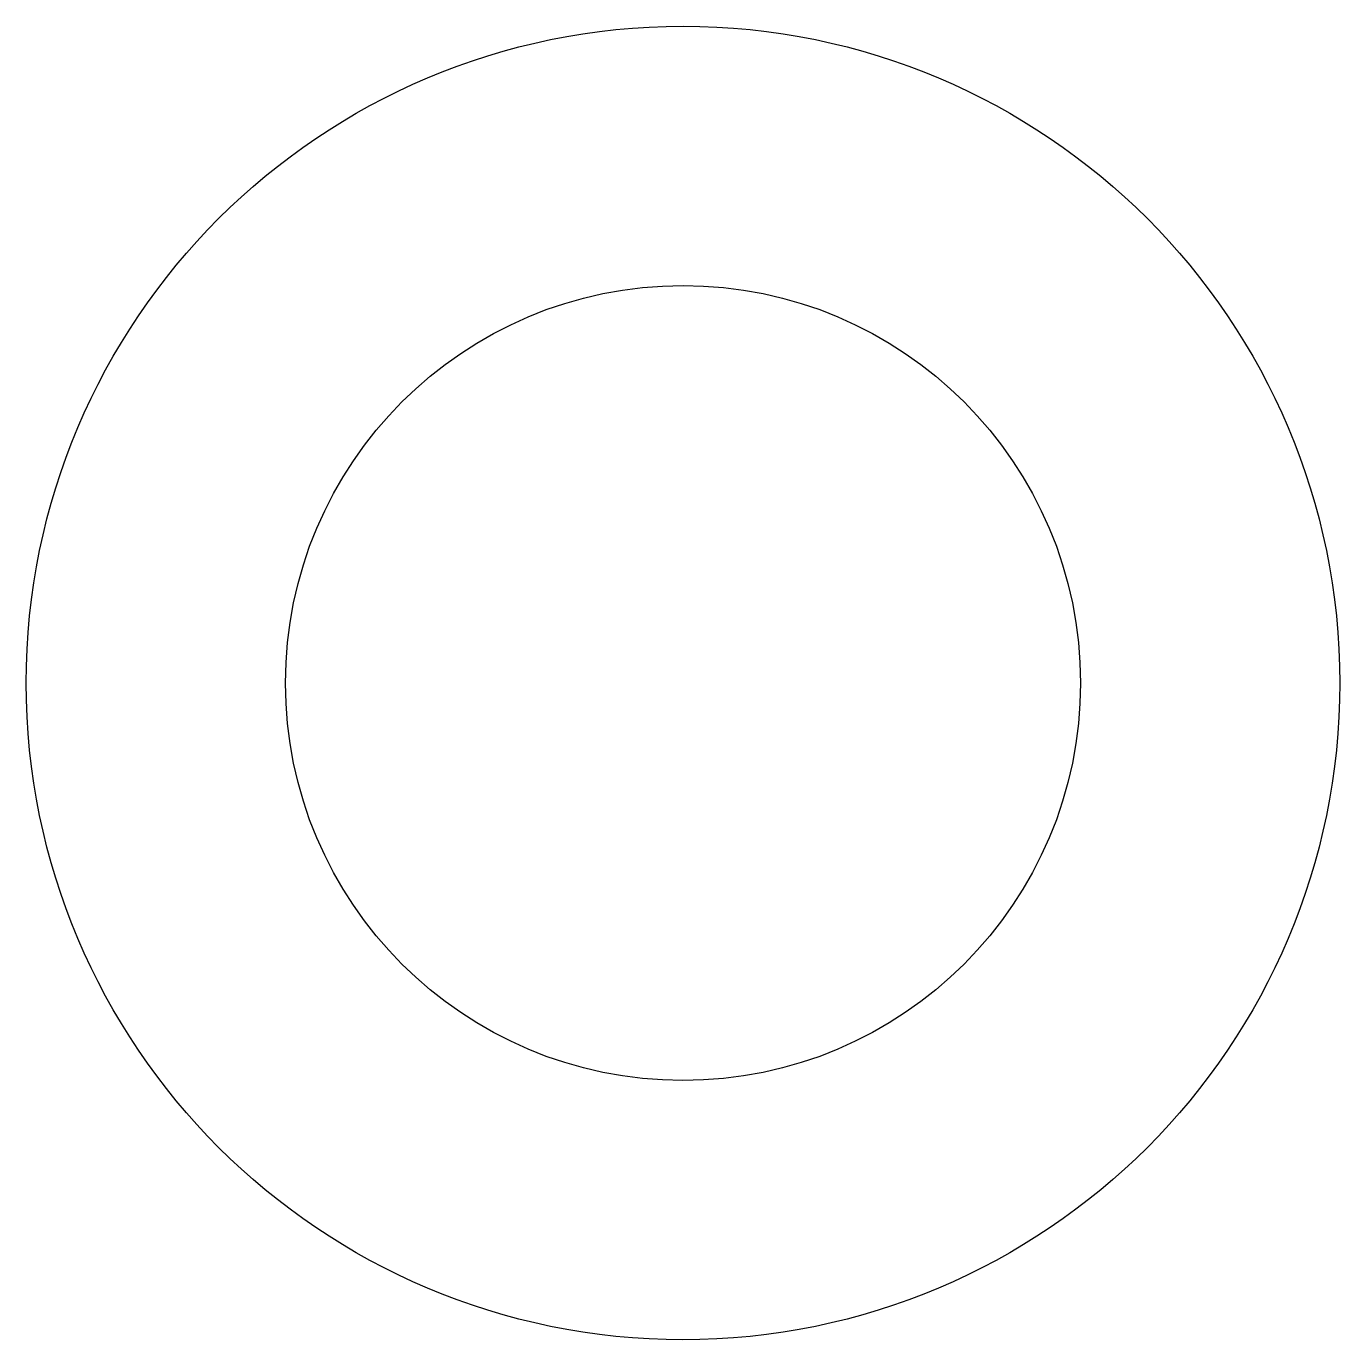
# Model space of a CAD drawing. Header units: metres. Extents: x -9.5 to 9.5, y -9.5 to 9.5.
import ezdxf

# ---------------------------------------------------------------- set-up
doc = ezdxf.new("R2010")
doc.units = ezdxf.units.M

msp = doc.modelspace()

# ---------------------------------------------------------------- linework, layer by layer
for radius in [9.5, 5.75]:
    msp.add_circle((0, 0), radius)

doc.saveas('drawing.dxf')
